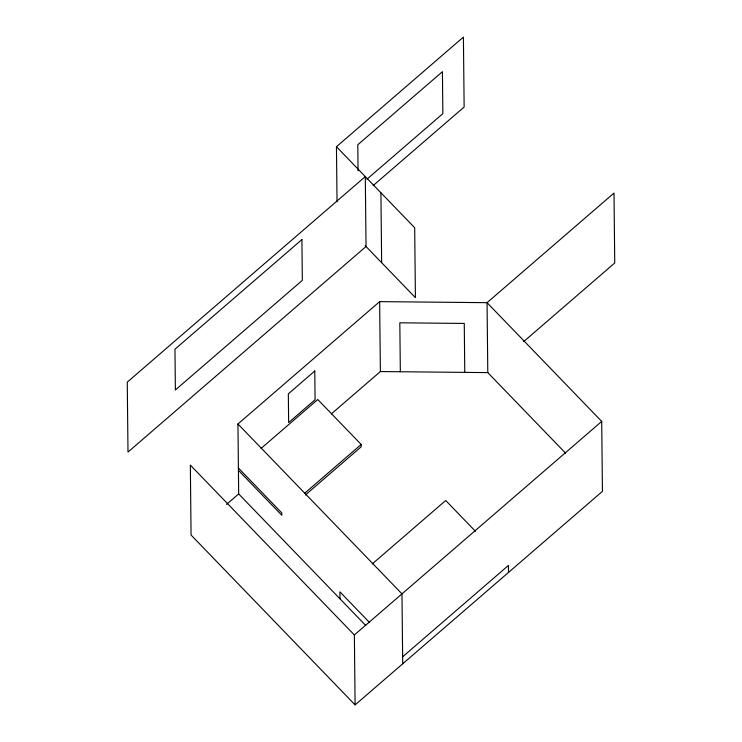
<?xml version="1.0" encoding="UTF-8"?>
<svg xmlns="http://www.w3.org/2000/svg" width="742" height="742" viewBox="0 0 742 742"><rect width="100%" height="100%" fill="white"/><g stroke="black" fill="none" stroke-linecap="round" stroke-linejoin="round"><path stroke-width="1.11" d="M337.035 201.75L336.451 146.721L463.407 37.1L464.14 107.024L373.087 185.648M366.947 179.193L442.863 113.637L442.418 71.686L357.783 144.773L358.061 170.845M365.723 625.487L238.674 493.922L237.941 423.997L379.644 301.632L487.058 302.68L614.005 193.059L614.738 262.983L523.685 341.608M261.073 448.437L317.752 399.502L361.168 444.467L361.196 446.795L305.398 494.979M226.56 504.384L238.674 493.922M331.396 413.86L380.377 371.557L487.791 372.605L565.552 453.139M304.498 493.402L361.168 444.467M372.271 563.911L445.71 500.498L475.464 531.3M601.706 421.41L602.439 491.334L355.103 704.9L354.37 634.976L601.706 421.41L487.058 302.68L487.791 372.605M402.637 656.8L508.437 565.441L508.511 572.434M336.451 146.721L414.685 227.738L415.418 297.663L365.129 245.583M237.941 423.997L401.978 593.869L402.711 663.793M238.405 468.017L281.83 512.982L281.849 515.31L238.432 470.345M369.674 622.659L339.919 591.847L339.994 598.84M354.37 634.976L190.342 465.104L191.065 535.028L355.103 704.9M464.77 372.382L464.26 323.438L399.827 322.807L400.337 371.751M380.915 192.762L381.648 262.687M379.644 301.632L380.377 371.557M365.296 176.596L127.262 382.139L127.995 452.063L366.029 246.52L365.296 176.596M301.911 239.583L174.954 349.204L175.381 389.977L302.337 280.355L301.911 239.583M314.784 371L288.332 393.844L288.638 422.56L315.081 399.715L314.784 371"/></g></svg>
